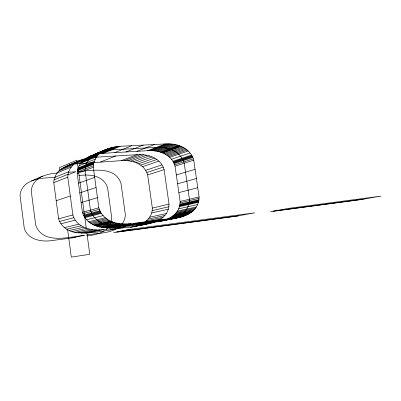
<?xml version="1.0" encoding="UTF-8"?>
<svg xmlns="http://www.w3.org/2000/svg" width="401" height="401" viewBox="0 0 401 401"><rect width="100%" height="100%" fill="white"/><g stroke="black" fill="none" stroke-linecap="round" stroke-linejoin="round"><path stroke-width="0.6" d="M198.956 199.733L199.096 196.926L193.748 160.169C190.555 148.074 176.966 143.037 165.553 143.919L120.17 146.315C108.295 146.881 97.764 153.177 87.077 157.708C81.338 160.811 77.162 166.916 77.177 173.538L82.416 212.324C86.13 225.397 101.583 229.232 113.543 227.402L157.618 221.738C171.598 218.249 196.014 218.841 198.956 199.733L179.979 204.159C178.781 213.688 169.673 219.447 160.951 221.172M179.979 204.159L180.129 201.462L175.052 166.159C171.899 154.415 158.585 149.804 147.568 150.711L103.348 153.292L96.225 154.31L89.874 156.31M168.871 206.751L169.027 204.119L164.109 169.663C160.981 158.134 147.844 153.763 137.052 154.676L93.538 157.357C82.701 157.949 73.032 163.508 63.293 167.723C57.869 170.646 53.804 176.345 53.779 182.615L58.596 218.851C60.616 226.194 67.594 231.066 74.832 232.42C93.453 235.046 111.999 228.254 130.546 227.282C143.663 224.154 165.909 224.304 168.871 206.751L152.185 210.64C150.901 219.748 142.074 225.066 133.759 226.73M152.185 210.64L152.34 208.109L147.658 174.926C144.576 163.733 131.713 159.713 121.277 160.636L74.25 164.029M179.563 217.367L130.942 223.693C118.511 225.593 102.616 221.352 98.841 207.823L93.308 167.277C93.202 159.232 99.052 152.245 106.32 149.373M150.079 223.392L103.413 229.567C91.719 231.347 76.541 227.738 72.867 214.941L67.794 177.177C67.759 169.553 73.443 163.067 80.295 160.35M106.135 229.372C109.523 226.55 111.734 222.259 111.724 217.818L107.588 187.758C106.029 182.134 101.092 177.939 95.578 176.385A22.115 20.646 66.8 0 0 90.31 175.277L86.009 174.976L78.746 175.422M117.683 227.984C122.21 225.101 125.388 219.999 125.338 214.565L121.022 183.457C115.247 165.643 91.874 170.54 78.25 171.543M104.2 230.811C99.072 234.159 92.907 235.257 86.927 235.908M57.082 173.107C47.017 173.342 37.894 178.109 28.942 182.189C23.985 184.841 20.125 189.954 20.05 195.708L24.276 228.254C27.709 239.587 41.388 242.154 51.654 240.605L75.408 237.447M42.952 176.099C36.717 178.585 31.338 184.35 31.293 191.342L35.714 225.121C42.832 245.121 69.684 236.821 84.466 235.282L71.744 237.933M115.443 229.302C106.591 233.723 96.33 233.187 86.827 234.966M89.177 156.656L107.894 148.781M65.97 166.39L83.303 159.217M87.774 157.357L109.468 148.195M63.293 167.723L77.543 161.718M87.077 157.708L103.448 150.811M94.581 154.736L111.162 147.763M85.829 158.52L102.165 151.653M74.28 163.528L86.541 158.38M96.225 154.31L112.851 147.332M60.902 169.272L75.087 163.317M84.576 159.337L100.877 152.5M97.954 153.979L114.631 146.997M83.493 160.265L99.764 153.458M75.353 163.814L89.934 157.723M99.679 153.648L116.4 146.661M58.822 171.021L72.952 165.132M82.406 161.192L98.651 154.42M101.513 153.473L118.29 146.49M81.503 162.22L97.724 155.483M78.862 163.448L93.538 157.357M103.348 153.292L120.17 146.315M57.082 172.961L71.167 167.142M80.596 163.247L96.791 156.555M79.343 165.593L95.508 158.996M114.751 152.626L131.894 145.693M54.676 177.382L68.701 171.728M78.09 167.949L94.225 161.448M77.924 168.615L94.06 162.139M77.759 169.282L93.889 162.836M77.594 169.949L93.719 163.533M54.03 179.884L68.045 174.33M77.423 170.615L93.548 164.23M68.025 174.821L75.889 171.718L68.601 172.255M100.486 162.009L115.739 155.989M125.919 151.969L143.357 145.087M77.303 172.074L93.428 165.753M53.779 182.615L67.794 177.177M77.177 173.538L93.308 167.277M136.856 151.332L154.575 144.495M31.428 180.956L36.491 179.307M121.277 160.636L137.052 154.676M147.568 150.711L165.553 143.919M149.262 150.681L167.287 143.899M124.536 160.545L140.39 154.606M150.951 150.651L169.021 143.879M152.57 150.771L170.676 144.019M127.638 160.751L143.573 154.836M154.185 150.896L172.33 144.16M155.733 151.112L173.919 144.395M130.621 161.127L146.626 155.247M157.282 151.327L175.503 144.631M158.751 151.693L177.006 145.022M133.438 161.788L149.513 155.949M160.215 152.059L178.51 145.408M160.901 152.305L179.212 145.668M161.588 152.545L179.919 145.929M162.275 152.791L180.62 146.185M78.486 183.207L94.686 177.387M136.074 162.686L152.215 156.891M162.956 153.037L181.322 146.445M164.22 153.643L182.61 147.087M138.495 163.803L154.696 158.064M165.478 154.25L183.904 147.723M166.615 154.966L185.072 148.48M140.676 165.137L156.931 159.463M167.748 155.688L186.234 149.237M168.756 156.515L187.267 150.099M142.606 166.676L158.911 161.067M169.758 157.337L188.3 150.966M171.362 159.307L189.944 153.022M145.668 170.345L162.059 164.896M172.961 161.272L191.588 155.077M173.257 161.849L191.894 155.678M56.185 200.706L70.325 196.029M79.794 192.896L96.07 187.513M173.553 162.425L192.204 156.28M173.854 163.001L192.51 156.881M146.801 172.51L163.222 167.147M174.149 163.578L192.816 157.483M174.6 164.866L193.282 158.826M147.658 174.926L164.109 169.663M175.052 166.159L193.748 160.169M81.102 202.6L97.453 197.658M176.32 174.961L195.081 169.337M177.588 183.783L196.42 178.52M58.596 218.851L72.867 214.941M82.416 212.324L98.841 207.823M82.932 213.733L99.378 209.297M59.564 221.482L73.869 217.688M83.443 215.147L99.909 210.776M83.784 215.773L100.265 211.432M68.897 165.287L70.997 164.741M84.13 216.4L100.621 212.084M84.471 217.021L100.977 212.741M178.856 192.615L197.758 187.718M60.857 223.813L75.208 220.119M84.811 217.648L101.328 213.397M86.671 219.733L103.252 215.578M64.381 227.688L78.847 224.164M88.531 221.808L105.177 217.758M89.699 222.655L106.38 218.645M152.34 208.109L169.027 204.119M180.129 201.462L199.096 196.926M66.596 229.257L81.132 225.808M90.862 223.497L107.583 219.532M180.054 202.811L199.026 198.33M92.175 224.209L108.942 220.279M179.854 204.781L198.831 200.375M69.097 230.575L83.714 227.187M93.488 224.921L110.295 221.031M179.728 205.402L198.706 201.021M94.215 225.212L111.042 221.332M94.937 225.497L111.789 221.633M179.603 206.019L198.58 201.668M95.659 225.783L112.536 221.933M151.683 212.981L168.37 209.177M179.478 206.64L198.455 202.315M71.854 231.633L86.551 228.299M96.38 226.069L113.277 222.234M97.944 226.5L114.892 222.69M178.475 208.866L197.437 204.625M74.832 232.42L89.618 229.131M99.503 226.926L116.496 223.146M101.162 227.212L118.205 223.447M77.994 232.936L92.872 229.673M102.816 227.492L119.909 223.748M149.718 217.177L166.38 213.527M177.468 211.096L196.42 206.941M104.551 227.608L121.693 223.873M176.721 212.094L195.658 207.974M81.303 233.131L96.27 229.888M106.28 227.718L123.473 223.999M107.177 227.723L124.39 224.004M108.069 227.728L125.307 224.009M148.265 219.066L164.896 215.477M175.969 213.091L194.896 209.011M108.957 227.728L126.225 224.014M84.711 233.126L99.779 229.893M109.849 227.733L127.142 224.024M111.699 227.567L129.047 223.858M175.062 214.009L193.974 209.964M88.245 232.801L103.413 229.567M113.543 227.402L130.942 223.693M146.505 220.801L163.102 217.277M174.154 214.931L193.046 210.916M173.628 215.342L192.51 211.347M124.917 225.943L142.621 222.209M173.097 215.758L191.969 211.778M172.565 216.174L191.427 212.209M144.45 222.375L161.007 218.901M172.034 216.59L190.886 212.64M109.814 229.989L125.548 226.705M136.049 224.515L154.044 220.761M170.831 217.327L189.658 213.397M142.124 223.768L158.631 220.344M169.628 218.064L188.43 214.159M146.946 223.111L165.217 219.337M168.295 218.69L187.072 214.811M139.548 224.966L155.999 221.583M166.961 219.327L185.703 215.467M37.077 179.152L43.403 178.149L55.428 177.222M165.508 219.823L184.219 215.984M136.741 225.923L153.127 222.565M164.049 220.324L182.726 216.5M130.546 227.282L146.791 223.953M157.618 221.738L181.939 216.715M159.287 221.452L180.355 217.147M130.636 229.267L116.932 232.004L238.79 215.763M273.081 211.192L363.251 199.172M77.288 161.989L77.037 160.129L59.353 167.668L59.764 170.751M77.458 163.227L86.25 228.264M86.837 232.6L89.769 254.284L71.303 257.121L67.594 229.357M189.417 199.242C189.858 211.472 177.558 218.906 166.691 219.883L122.054 225.588C109.859 227.452 94.19 223.422 90.446 210.124L85.062 170.475C85.082 156.861 99.744 150.124 111.578 149.879L156.37 147.388C167.588 146.49 181.036 151.307 184.209 163.227L189.417 199.242M129.428 229.427L113.628 232.585L236.329 216.214L254.63 212.846L129.428 229.427M289.342 208.249L270.555 211.648L361.296 199.543L380.95 196.119L289.342 208.249"/></g></svg>
